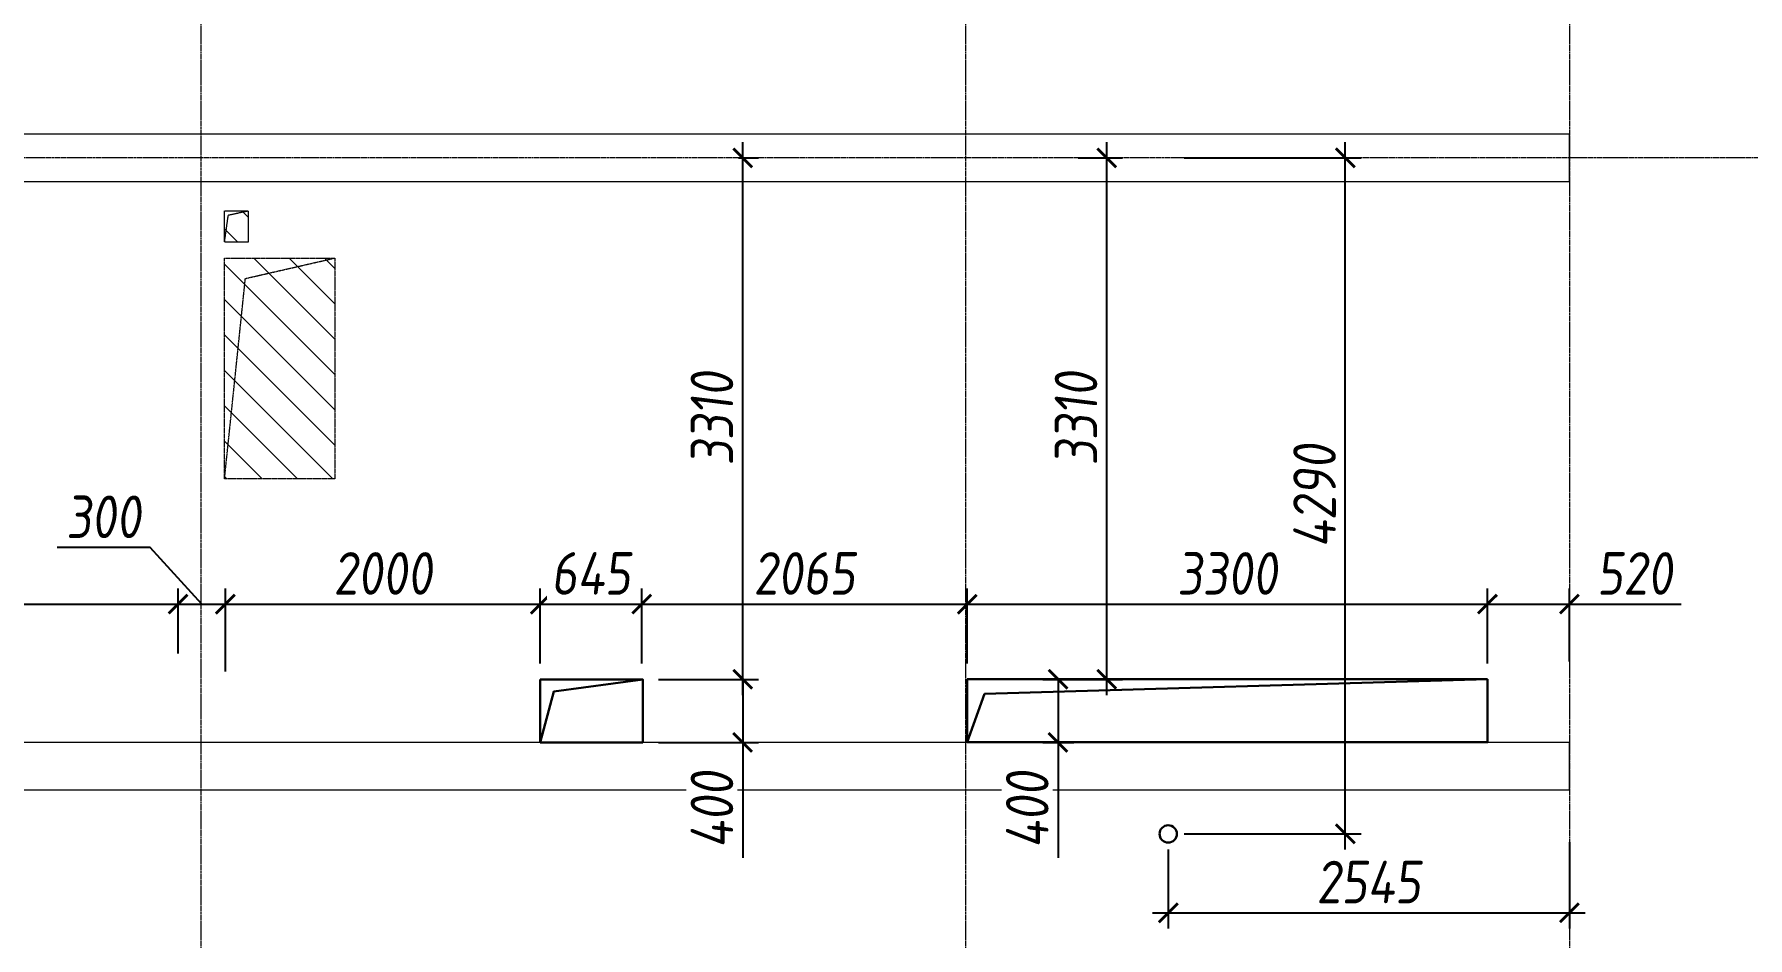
# Model space of a CAD drawing. Header units: millimetres. Extents: x -233751 to 529254, y -907864 to 285890.
# Drawn here: x 371183 to 382050, y 77739 to 83470 of the extents above; entities that cross this region are included whole.
import ezdxf

# ---------------------------------------------------------------- set-up
doc = ezdxf.new("R2010")
doc.units = ezdxf.units.MM
doc.linetypes.add('ADSK_Штриховая_ш2 п1', pattern=[3, 2, -1])
doc.linetypes.add('осевая', pattern=[2, 1.25, -0.25, 0.25, -0.25])
doc.layers.get('0').update_dxf_attribs({"lineweight": 30})
doc.layers.get('Defpoints').update_dxf_attribs({"lineweight": 0})
for name, color, linetype, lineweight in [('КР_БалкиЖБ', 7, 'ADSK_Штриховая_ш2 п1', 5), ('КР_Новые отверстия', 5, 'Continuous', 30), ('КР_Оси', 7, 'Continuous', 5), ('КР_Размеры отверстия', 7, 'Continuous', 5), ('КР_Сущ отверстия', 6, 'Continuous', 15)]:
    doc.layers.add(name, color=color, linetype=linetype, lineweight=lineweight)
doc.styles.add('ISOCPEUR', font='isocpeur.ttf', dxfattribs={"width": 0.85, "oblique": 7})
doc.dimstyles.new('R_100', dxfattribs={"dimtxt": 270, "dimasz": 120, "dimexe": 100, "dimexo": 100, "dimgap": 60, "dimtad": 1, "dimdec": 0, "dimrnd": 5, "dimzin": 0, "dimdsep": 46, "dimtxsty": 'ISOCPEUR', "dimblk": 'ARCHTICK', "dimcen": 0, "dimdle": 100, "dimclrd": 256, "dimclre": 256, "dimclrt": 256, "dimadec": 0, "dimazin": 0, "dimtfac": 2, "dimtdec": 0, "dimtmove": 0, "dimatfit": 3, "dimfxl": 1, "dimtvp": 3, "dimtfill": 1, "dimtolj": 1, "dimtzin": 0, "dimarcsym": 0})

# ---------------------------------------------------------------- blocks, each defined once
blk = doc.blocks.new('*U1879')
at = {"color": 0, "linetype": 'ByBlock', "lineweight": -2, "ltscale": 10}
blk.add_line((0, 0), (-74924, 0), dxfattribs=at)
blk = doc.blocks.new('*U1892')
at = {"color": 0, "linetype": 'ByBlock', "lineweight": -2, "ltscale": 10}
blk.add_line((0, 0), (0, -34307), dxfattribs=at)
blk = doc.blocks.new('*U1893')
at = {"color": 0, "linetype": 'ByBlock', "lineweight": -2, "ltscale": 10}
blk.add_line((0, 0), (0, -34307), dxfattribs=at)
blk = doc.blocks.new('*U1894')
at = {"color": 0, "linetype": 'ByBlock', "lineweight": -2, "ltscale": 10}
blk.add_line((0, 0), (0, -34307), dxfattribs=at)
blk = doc.blocks.new('_ArchTick')
at = {"color": 0, "linetype": 'ByBlock', "const_width": 0.15}
blk.add_lwpolyline([(-0.5, -0.5), (0.5, 0.5)], dxfattribs=at)
blk = doc.blocks.new('*D126')
at = {"layer": 'Defpoints', "color": 0, "transparency": 16777216}
for p in [(372095, 79855), (368641, 79378), (372095, 79441)]:
    blk.add_point(p, dxfattribs=at)
at = {"layer": 'КР_Размеры отверстия', "lineweight": -2, "transparency": 16777216}
for p, q in [((368641, 79478), (368641, 79955)), ((372095, 79541), (372095, 79955)), ((368541, 79855), (372195, 79855))]:
    blk.add_line(p, q, dxfattribs=at)
at = {"layer": 'КР_Размеры отверстия', "lineweight": -2, "transparency": 16777216, "xscale": 120, "yscale": 120, "zscale": 120, "rotation": 180}
blk.add_blockref('_ArchTick', (368641, 79855), dxfattribs=at)
at = {"layer": 'КР_Размеры отверстия', "lineweight": -2, "transparency": 16777216, "xscale": 120, "yscale": 120, "zscale": 120}
blk.add_blockref('_ArchTick', (372095, 79855), dxfattribs=at)
at = {"layer": 'КР_Размеры отверстия', "transparency": 16777216, "insert": (370368, 80050), "char_height": 270, "attachment_point": 5, "style": 'ISOCPEUR', "bg_fill": 3, "box_fill_scale": 1.1, "bg_fill_color": 256, "bg_fill_true_color": 13158600, "bg_fill_transparency": 0}
blk.add_mtext('\\A1;3455', dxfattribs=at)
blk = doc.blocks.new('*D127')
at = {"layer": 'Defpoints', "color": 0, "transparency": 16777216}
for p in [(372395, 79855), (372095, 79441), (372395, 79327)]:
    blk.add_point(p, dxfattribs=at)
at = {"layer": 'КР_Размеры отверстия', "lineweight": -2, "transparency": 16777216}
for p, q in [((371918, 80214), (371328, 80214)), ((372245, 79855), (371918, 80214)), ((372095, 79541), (372095, 79955)), ((372395, 79427), (372395, 79955)), ((371995, 79855), (372495, 79855))]:
    blk.add_line(p, q, dxfattribs=at)
at = {"layer": 'КР_Размеры отверстия', "lineweight": -2, "transparency": 16777216, "xscale": 120, "yscale": 120, "zscale": 120, "rotation": 180}
blk.add_blockref('_ArchTick', (372095, 79855), dxfattribs=at)
at = {"layer": 'КР_Размеры отверстия', "lineweight": -2, "transparency": 16777216, "xscale": 120, "yscale": 120, "zscale": 120}
blk.add_blockref('_ArchTick', (372395, 79855), dxfattribs=at)
at = {"layer": 'КР_Размеры отверстия', "transparency": 16777216, "insert": (371623, 80409), "char_height": 270, "attachment_point": 5, "style": 'ISOCPEUR', "bg_fill": 3, "box_fill_scale": 1.1, "bg_fill_color": 256, "bg_fill_true_color": 13158600, "bg_fill_transparency": 0}
blk.add_mtext('\\A1;300', dxfattribs=at)
blk = doc.blocks.new('*D128')
at = {"layer": 'Defpoints', "color": 0, "transparency": 16777216}
for p in [(374392, 79855), (374392, 79378), (372395, 79327)]:
    blk.add_point(p, dxfattribs=at)
at = {"layer": 'КР_Размеры отверстия', "lineweight": -2, "transparency": 16777216}
for p, q in [((372395, 79427), (372395, 79955)), ((374392, 79478), (374392, 79955)), ((372295, 79855), (374492, 79855))]:
    blk.add_line(p, q, dxfattribs=at)
at = {"layer": 'КР_Размеры отверстия', "lineweight": -2, "transparency": 16777216, "xscale": 120, "yscale": 120, "zscale": 120, "rotation": 180}
blk.add_blockref('_ArchTick', (372395, 79855), dxfattribs=at)
at = {"layer": 'КР_Размеры отверстия', "lineweight": -2, "transparency": 16777216, "xscale": 120, "yscale": 120, "zscale": 120}
blk.add_blockref('_ArchTick', (374392, 79855), dxfattribs=at)
at = {"layer": 'КР_Размеры отверстия', "transparency": 16777216, "insert": (373394, 80050), "char_height": 270, "attachment_point": 5, "style": 'ISOCPEUR', "bg_fill": 3, "box_fill_scale": 1.1, "bg_fill_color": 256, "bg_fill_true_color": 13158600, "bg_fill_transparency": 0}
blk.add_mtext('\\A1;2000', dxfattribs=at)
blk = doc.blocks.new('*D129')
at = {"layer": 'Defpoints', "color": 0, "transparency": 16777216}
for p in [(374392, 79378), (375036, 79378)]:
    blk.add_point(p, dxfattribs=at)
at = {"layer": 'КР_Размеры отверстия', "lineweight": -2, "transparency": 16777216}
for p, q in [((374392, 79478), (374392, 79955)), ((375036, 79478), (375036, 79955)), ((374292, 79855), (375136, 79855))]:
    blk.add_line(p, q, dxfattribs=at)
at = {"layer": 'КР_Размеры отверстия', "lineweight": -2, "transparency": 16777216, "xscale": 120, "yscale": 120, "zscale": 120, "rotation": 180}
blk.add_blockref('_ArchTick', (374392, 79855), dxfattribs=at)
at = {"layer": 'КР_Размеры отверстия', "lineweight": -2, "transparency": 16777216, "xscale": 120, "yscale": 120, "zscale": 120}
blk.add_blockref('_ArchTick', (375036, 79855), dxfattribs=at)
at = {"layer": 'КР_Размеры отверстия', "transparency": 16777216, "insert": (374714, 80050), "char_height": 270, "attachment_point": 5, "style": 'ISOCPEUR', "bg_fill": 3, "box_fill_scale": 1.1, "bg_fill_color": 256, "bg_fill_true_color": 13158600, "bg_fill_transparency": 0}
blk.add_mtext('\\A1;645', dxfattribs=at)
at = {"layer": 'Defpoints', "color": 0, "transparency": 16777216}
blk.add_point((375036, 79855), dxfattribs=at)
blk = doc.blocks.new('*D130')
at = {"layer": 'Defpoints', "color": 0, "transparency": 16777216}
for p in [(377100, 79855), (375036, 79378), (377100, 79378)]:
    blk.add_point(p, dxfattribs=at)
at = {"layer": 'КР_Размеры отверстия', "lineweight": -2, "transparency": 16777216}
for p, q in [((375036, 79478), (375036, 79955)), ((377100, 79478), (377100, 79955)), ((374936, 79855), (377200, 79855))]:
    blk.add_line(p, q, dxfattribs=at)
at = {"layer": 'КР_Размеры отверстия', "lineweight": -2, "transparency": 16777216, "xscale": 120, "yscale": 120, "zscale": 120, "rotation": 180}
blk.add_blockref('_ArchTick', (375036, 79855), dxfattribs=at)
at = {"layer": 'КР_Размеры отверстия', "lineweight": -2, "transparency": 16777216, "xscale": 120, "yscale": 120, "zscale": 120}
blk.add_blockref('_ArchTick', (377100, 79855), dxfattribs=at)
at = {"layer": 'КР_Размеры отверстия', "transparency": 16777216, "insert": (376068, 80050), "char_height": 270, "attachment_point": 5, "style": 'ISOCPEUR', "bg_fill": 3, "box_fill_scale": 1.1, "bg_fill_color": 256, "bg_fill_true_color": 13158600, "bg_fill_transparency": 0}
blk.add_mtext('\\A1;2065', dxfattribs=at)
blk = doc.blocks.new('*D131')
at = {"layer": 'Defpoints', "color": 0, "transparency": 16777216}
for p in [(380400, 79855), (377100, 79378), (380400, 79378)]:
    blk.add_point(p, dxfattribs=at)
at = {"layer": 'КР_Размеры отверстия', "lineweight": -2, "transparency": 16777216}
for p, q in [((377100, 79478), (377100, 79955)), ((380400, 79478), (380400, 79955)), ((377000, 79855), (380500, 79855))]:
    blk.add_line(p, q, dxfattribs=at)
at = {"layer": 'КР_Размеры отверстия', "lineweight": -2, "transparency": 16777216, "xscale": 120, "yscale": 120, "zscale": 120, "rotation": 180}
blk.add_blockref('_ArchTick', (377100, 79855), dxfattribs=at)
at = {"layer": 'КР_Размеры отверстия', "lineweight": -2, "transparency": 16777216, "xscale": 120, "yscale": 120, "zscale": 120}
blk.add_blockref('_ArchTick', (380400, 79855), dxfattribs=at)
at = {"layer": 'КР_Размеры отверстия', "transparency": 16777216, "insert": (378750, 80050), "char_height": 270, "attachment_point": 5, "style": 'ISOCPEUR', "bg_fill": 3, "box_fill_scale": 1.1, "bg_fill_color": 256, "bg_fill_true_color": 13158600, "bg_fill_transparency": 0}
blk.add_mtext('\\A1;3300', dxfattribs=at)
blk = doc.blocks.new('*D132')
at = {"layer": 'Defpoints', "color": 0, "transparency": 16777216}
for p in [(380920, 79855), (380400, 79378), (380920, 79392)]:
    blk.add_point(p, dxfattribs=at)
at = {"layer": 'КР_Размеры отверстия', "lineweight": -2, "transparency": 16777216}
for p, q in [((380400, 79478), (380400, 79955)), ((380920, 79492), (380920, 79955)), ((380300, 79855), (380920, 79855)), ((380920, 79855), (381629, 79855))]:
    blk.add_line(p, q, dxfattribs=at)
at = {"layer": 'КР_Размеры отверстия', "lineweight": -2, "transparency": 16777216, "xscale": 120, "yscale": 120, "zscale": 120, "rotation": 180}
blk.add_blockref('_ArchTick', (380400, 79855), dxfattribs=at)
at = {"layer": 'КР_Размеры отверстия', "lineweight": -2, "transparency": 16777216, "xscale": 120, "yscale": 120, "zscale": 120}
blk.add_blockref('_ArchTick', (380920, 79855), dxfattribs=at)
at = {"layer": 'КР_Размеры отверстия', "transparency": 16777216, "insert": (381334, 80050), "char_height": 270, "attachment_point": 5, "style": 'ISOCPEUR', "bg_fill": 3, "box_fill_scale": 1.1, "bg_fill_color": 256, "bg_fill_true_color": 13158600, "bg_fill_transparency": 0}
blk.add_mtext('\\A1;520', dxfattribs=at)
blk = doc.blocks.new('*D135')
at = {"layer": 'Defpoints', "color": 0, "transparency": 16777216}
for p in [(375043, 79378), (375676, 79378), (375043, 78978)]:
    blk.add_point(p, dxfattribs=at)
at = {"layer": 'КР_Размеры отверстия', "lineweight": -2, "transparency": 16777216}
for p, q in [((375143, 79378), (375776, 79378)), ((375676, 79378), (375676, 78878)), ((375143, 78978), (375776, 78978)), ((375676, 78978), (375676, 78245))]:
    blk.add_line(p, q, dxfattribs=at)
at = {"layer": 'КР_Размеры отверстия', "lineweight": -2, "transparency": 16777216, "xscale": 120, "yscale": 120, "zscale": 120}
for p, rotation in [((375676, 79378), 90), ((375676, 78978), 270)]:
    blk.add_blockref('_ArchTick', p, dxfattribs=dict(at, rotation=rotation))
at = {"layer": 'КР_Размеры отверстия', "transparency": 16777216, "insert": (375481, 78551), "char_height": 270, "attachment_point": 5, "rotation": 90, "style": 'ISOCPEUR', "bg_fill": 3, "box_fill_scale": 1.1, "bg_fill_color": 256, "bg_fill_true_color": 13158600, "bg_fill_transparency": 0}
blk.add_mtext('\\A1;400', dxfattribs=at)
blk = doc.blocks.new('*D136')
at = {"layer": 'Defpoints', "color": 0, "transparency": 16777216}
for p in [(375549, 82686), (375676, 82686), (375043, 79378)]:
    blk.add_point(p, dxfattribs=at)
at = {"layer": 'КР_Размеры отверстия', "lineweight": -2, "transparency": 16777216}
for p, q in [((375676, 79278), (375676, 82786)), ((375649, 82686), (375776, 82686)), ((375143, 79378), (375776, 79378))]:
    blk.add_line(p, q, dxfattribs=at)
at = {"layer": 'КР_Размеры отверстия', "lineweight": -2, "transparency": 16777216, "xscale": 120, "yscale": 120, "zscale": 120}
for p, rotation in [((375676, 82686), 90), ((375676, 79378), 270)]:
    blk.add_blockref('_ArchTick', p, dxfattribs=dict(at, rotation=rotation))
at = {"layer": 'КР_Размеры отверстия', "transparency": 16777216, "insert": (375481, 81032), "char_height": 270, "attachment_point": 5, "rotation": 90, "style": 'ISOCPEUR', "bg_fill": 3, "box_fill_scale": 1.1, "bg_fill_color": 256, "bg_fill_true_color": 13158600, "bg_fill_transparency": 0}
blk.add_mtext('\\A1;3310', dxfattribs=at)
blk = doc.blocks.new('*D137')
at = {"layer": 'Defpoints', "color": 0, "transparency": 16777216}
for p in [(377479, 79378), (377676, 79378), (377479, 78978)]:
    blk.add_point(p, dxfattribs=at)
at = {"layer": 'КР_Размеры отверстия', "lineweight": -2, "transparency": 16777216}
for p, q in [((377579, 79378), (377776, 79378)), ((377676, 79378), (377676, 78878)), ((377579, 78978), (377776, 78978)), ((377676, 78978), (377676, 78245))]:
    blk.add_line(p, q, dxfattribs=at)
at = {"layer": 'КР_Размеры отверстия', "lineweight": -2, "transparency": 16777216, "xscale": 120, "yscale": 120, "zscale": 120}
for p, rotation in [((377676, 79378), 90), ((377676, 78978), 270)]:
    blk.add_blockref('_ArchTick', p, dxfattribs=dict(at, rotation=rotation))
at = {"layer": 'КР_Размеры отверстия', "transparency": 16777216, "insert": (377481, 78551), "char_height": 270, "attachment_point": 5, "rotation": 90, "style": 'ISOCPEUR', "bg_fill": 3, "box_fill_scale": 1.1, "bg_fill_color": 256, "bg_fill_true_color": 13158600, "bg_fill_transparency": 0}
blk.add_mtext('\\A1;400', dxfattribs=at)
blk = doc.blocks.new('*D138')
at = {"layer": 'Defpoints', "color": 0, "transparency": 16777216}
for p in [(377703, 82686), (377985, 82686), (377479, 79378)]:
    blk.add_point(p, dxfattribs=at)
at = {"layer": 'КР_Размеры отверстия', "lineweight": -2, "transparency": 16777216}
for p, q in [((377985, 79278), (377985, 82786)), ((377803, 82686), (378085, 82686)), ((377579, 79378), (378085, 79378))]:
    blk.add_line(p, q, dxfattribs=at)
at = {"layer": 'КР_Размеры отверстия', "lineweight": -2, "transparency": 16777216, "xscale": 120, "yscale": 120, "zscale": 120}
for p, rotation in [((377985, 82686), 90), ((377985, 79378), 270)]:
    blk.add_blockref('_ArchTick', p, dxfattribs=dict(at, rotation=rotation))
at = {"layer": 'КР_Размеры отверстия', "transparency": 16777216, "insert": (377790, 81032), "char_height": 270, "attachment_point": 5, "rotation": 90, "style": 'ISOCPEUR', "bg_fill": 3, "box_fill_scale": 1.1, "bg_fill_color": 256, "bg_fill_true_color": 13158600, "bg_fill_transparency": 0}
blk.add_mtext('\\A1;3310', dxfattribs=at)
blk = doc.blocks.new('*D139')
at = {"layer": 'Defpoints', "color": 0, "transparency": 16777216}
for p in [(378375, 78398), (380920, 78444), (380920, 77897)]:
    blk.add_point(p, dxfattribs=at)
at = {"layer": 'КР_Размеры отверстия', "lineweight": -2, "transparency": 16777216}
for p, q in [((378375, 78298), (378375, 77797)), ((380920, 78344), (380920, 77797)), ((378275, 77897), (381020, 77897))]:
    blk.add_line(p, q, dxfattribs=at)
at = {"layer": 'КР_Размеры отверстия', "lineweight": -2, "transparency": 16777216, "xscale": 120, "yscale": 120, "zscale": 120, "rotation": 180}
blk.add_blockref('_ArchTick', (378375, 77897), dxfattribs=at)
at = {"layer": 'КР_Размеры отверстия', "lineweight": -2, "transparency": 16777216, "xscale": 120, "yscale": 120, "zscale": 120}
blk.add_blockref('_ArchTick', (380920, 77897), dxfattribs=at)
at = {"layer": 'КР_Размеры отверстия', "transparency": 16777216, "insert": (379647, 78092), "char_height": 270, "attachment_point": 5, "style": 'ISOCPEUR', "bg_fill": 3, "box_fill_scale": 1.1, "bg_fill_color": 256, "bg_fill_true_color": 13158600, "bg_fill_transparency": 0}
blk.add_mtext('\\A1;2545', dxfattribs=at)
blk = doc.blocks.new('*D140')
at = {"layer": 'Defpoints', "color": 0, "transparency": 16777216}
for p in [(378375, 82686), (379498, 82686), (378375, 78398)]:
    blk.add_point(p, dxfattribs=at)
at = {"layer": 'КР_Размеры отверстия', "lineweight": -2, "transparency": 16777216}
for p, q in [((379498, 78298), (379498, 82786)), ((378475, 82686), (379598, 82686)), ((378475, 78398), (379598, 78398))]:
    blk.add_line(p, q, dxfattribs=at)
at = {"layer": 'КР_Размеры отверстия', "lineweight": -2, "transparency": 16777216, "xscale": 120, "yscale": 120, "zscale": 120}
for p, rotation in [((379498, 82686), 90), ((379498, 78398), 270)]:
    blk.add_blockref('_ArchTick', p, dxfattribs=dict(at, rotation=rotation))
at = {"layer": 'КР_Размеры отверстия', "transparency": 16777216, "insert": (379303, 80542), "char_height": 270, "attachment_point": 5, "rotation": 90, "style": 'ISOCPEUR', "bg_fill": 3, "box_fill_scale": 1.1, "bg_fill_color": 256, "bg_fill_true_color": 13158600, "bg_fill_transparency": 0}
blk.add_mtext('\\A1;4290', dxfattribs=at)

msp = doc.modelspace()

# ---------------------------------------------------------------- hatches: boundary and pattern name
at = {"layer": 'КР_Сущ отверстия'}
h = msp.add_hatch(dxfattribs=at)
h.set_pattern_fill('ANSI31', scale=50, angle=90, style=0)
h.paths.add_polyline_path([(372539.6, 82350.7), (372389.6, 82350.7), (372389.6, 82150.7), (372539.6, 82150.7)])
h = msp.add_hatch(dxfattribs=at)
h.set_pattern_fill('ANSI31', scale=50, angle=90, style=0)
h.paths.add_polyline_path([(372389.6, 80650.7), (373089.6, 80650.7), (373089.6, 82050.7), (372389.6, 82050.7)])

# ---------------------------------------------------------------- linework, layer by layer
at = {"layer": 'КР_БалкиЖБ', "ltscale": 2}
for points in [[(346719.6, 82535.7), (380919.6, 82535.7), (380919.6, 82835.7), (346719.6, 82835.7)], [(346719.6, 78677.5), (380919.6, 78677.5), (380919.6, 78977.5), (346719.6, 78977.5)]]:
    msp.add_lwpolyline(points, close=True, dxfattribs=at)
at = {"layer": 'КР_Новые отверстия'}
for points in [[(374392.5, 79377.5), (375042.6, 79377.5), (375042.6, 78977.5), (374392.5, 78977.5)], [(380400, 79378.5), (377100, 79378.5), (377100, 78978.5), (380400, 78978.5)]]:
    msp.add_lwpolyline(points, close=True, dxfattribs=at)
for points in [[(374392.5, 78977.5), (374477.7, 79300.1), (375042.6, 79377.5)], [(377100, 78978.5), (377210.3, 79285.8), (380400, 79378.5)]]:
    msp.add_lwpolyline(points, dxfattribs=at)
msp.add_circle((378374.7, 78397.6), 55, dxfattribs=at)
at = {"layer": 'КР_Сущ отверстия', "linetype": 'ADSK_Штриховая_ш2 п1', "ltscale": 0.3}
msp.add_lwpolyline([(372539.6, 82350.7), (372539.6, 82150.7), (372389.6, 82150.7), (372389.6, 82350.7)], close=True, dxfattribs=at)
msp.add_lwpolyline([(372389.6, 82150.7), (372413.8, 82323.6), (372539.6, 82350.7)], dxfattribs=at)
at = {"layer": 'КР_Сущ отверстия', "linetype": 'ADSK_Штриховая_ш2 п1'}
msp.add_lwpolyline([(372389.6, 82050.7), (373089.6, 82050.7), (373089.6, 80650.7), (372389.6, 80650.7)], close=True, dxfattribs=at)
msp.add_lwpolyline([(372389.6, 80650.7), (372521.8, 81920.8), (373089.6, 82050.7)], dxfattribs=at)

# ---------------------------------------------------------------- block references
at = {"layer": 'КР_Оси', "linetype": 'осевая'}
for name, p in [('*U1892', (372239.6, 87701.9)), ('*U1893', (377089.6, 87701.9)), ('*U1894', (380919.6, 87701.9)), ('*U1879', (400588, 82685.7))]:
    msp.add_blockref(name, p, dxfattribs=at)

# ---------------------------------------------------------------- next in the draw order: dimensions: what is measured, and where the dimension line sits
at = {"layer": 'КР_Размеры отверстия'}
for base, p1, p2, picture, middle in [((372094.6, 79854.9), (368641, 79377.5), (372094.6, 79440.8), '*D126', (370367.8, 80049.9)), ((380919.6, 77897), (378374.7, 78397.6), (380919.6, 78444.2), '*D139', (379647.2, 78092))]:
    dim = msp.add_linear_dim(base=base, p1=p1, p2=p2, dimstyle='R_100', override={"dimpost": '\\X'}, dxfattribs=at)
    dim.commit()
    dim.dimension.update_dxf_attribs({"geometry": picture, "text_midpoint": middle})

# ---------------------------------------------------------------- next in the draw order: dimensions: what is measured, and where the dimension line sits
dim = msp.add_linear_dim(base=(372394.6, 79854.9), p1=(372094.6, 79440.8), p2=(372394.6, 79326.7), dimstyle='R_100', override={"dimpost": '\\X', "dimtmove": 1}, dxfattribs=at)
dim.commit()
dim.dimension.update_dxf_attribs({"geometry": '*D127', "text_midpoint": (371857.6, 80214), "dimtype": 160})

# ---------------------------------------------------------------- next in the draw order: dimensions: what is measured, and where the dimension line sits
dim = msp.add_linear_dim(base=(374392.5, 79854.9), p1=(372394.6, 79326.7), p2=(374392.5, 79377.5), dimstyle='R_100', override={"dimpost": '\\X'}, dxfattribs=at)
dim.commit()
dim.dimension.update_dxf_attribs({"geometry": '*D128', "text_midpoint": (373393.6, 80049.9)})

# ---------------------------------------------------------------- next in the draw order: dimensions: what is measured, and where the dimension line sits
dim = msp.add_linear_dim(base=(375036.3, 79854.9), p1=(374392.5, 79377.5), p2=(375036.3, 79377.5), dimstyle='R_100', override={"dimpost": '\\X'}, dxfattribs=at)
dim.commit()
dim.dimension.update_dxf_attribs({"geometry": '*D129', "text_midpoint": (374714.4, 80049.9)})

# ---------------------------------------------------------------- next in the draw order: dimensions: what is measured, and where the dimension line sits
dim = msp.add_linear_dim(base=(377100, 79854.9), p1=(375036.3, 79377.5), p2=(377100, 79378.5), dimstyle='R_100', override={"dimpost": '\\X'}, dxfattribs=at)
dim.commit()
dim.dimension.update_dxf_attribs({"geometry": '*D130', "text_midpoint": (376068.2, 80049.9)})

# ---------------------------------------------------------------- next in the draw order: dimensions: what is measured, and where the dimension line sits
dim = msp.add_linear_dim(base=(380400, 79854.9), p1=(377100, 79378.5), p2=(380400, 79378.5), dimstyle='R_100', override={"dimpost": '\\X'}, dxfattribs=at)
dim.commit()
dim.dimension.update_dxf_attribs({"geometry": '*D131', "text_midpoint": (378750, 80049.9)})
dim = msp.add_linear_dim(base=(375676, 79377.5), p1=(375042.6, 78977.5), p2=(375042.6, 79377.5), angle=90, dimstyle='R_100', override={"dimpost": '\\X'}, dxfattribs=at)
dim.commit()
dim.dimension.update_dxf_attribs({"geometry": '*D135', "text_midpoint": (375676, 78551.4), "dimtype": 160})

# ---------------------------------------------------------------- next in the draw order: dimensions: what is measured, and where the dimension line sits
for base, p1, p2, picture, middle in [((375676, 82685.7), (375042.6, 79377.5), (375548.7, 82685.7), '*D136', (375481, 81031.6)), ((379498.4, 82685.7), (378374.7, 78397.6), (378374.7, 82685.7), '*D140', (379303.4, 80541.6))]:
    dim = msp.add_linear_dim(base=base, p1=p1, p2=p2, angle=90, dimstyle='R_100', override={"dimpost": '\\X'}, dxfattribs=at)
    dim.commit()
    dim.dimension.update_dxf_attribs({"geometry": picture, "text_midpoint": middle})
dim = msp.add_linear_dim(base=(380919.6, 79854.9), p1=(380400, 79378.5), p2=(380919.6, 79392.3), dimstyle='R_100', override={"dimpost": '\\X'}, dxfattribs=at)
dim.commit()
dim.dimension.update_dxf_attribs({"geometry": '*D132', "text_midpoint": (381334.2, 80049.9)})
dim = msp.add_linear_dim(base=(377676.4, 79377.5), p1=(377479, 78977.5), p2=(377479, 79377.5), angle=90, dimstyle='R_100', override={"dimpost": '\\X'}, dxfattribs=at)
dim.commit()
dim.dimension.update_dxf_attribs({"geometry": '*D137', "text_midpoint": (377676.4, 78551.4), "dimtype": 160})

# ---------------------------------------------------------------- next in the draw order: dimensions: what is measured, and where the dimension line sits
dim = msp.add_linear_dim(base=(377985.1, 82685.7), p1=(377479, 79377.5), p2=(377702.5, 82685.7), angle=90, dimstyle='R_100', override={"dimpost": '\\X'}, dxfattribs=at)
dim.commit()
dim.dimension.update_dxf_attribs({"geometry": '*D138', "text_midpoint": (377790.1, 81031.6)})

doc.saveas('drawing.dxf')
